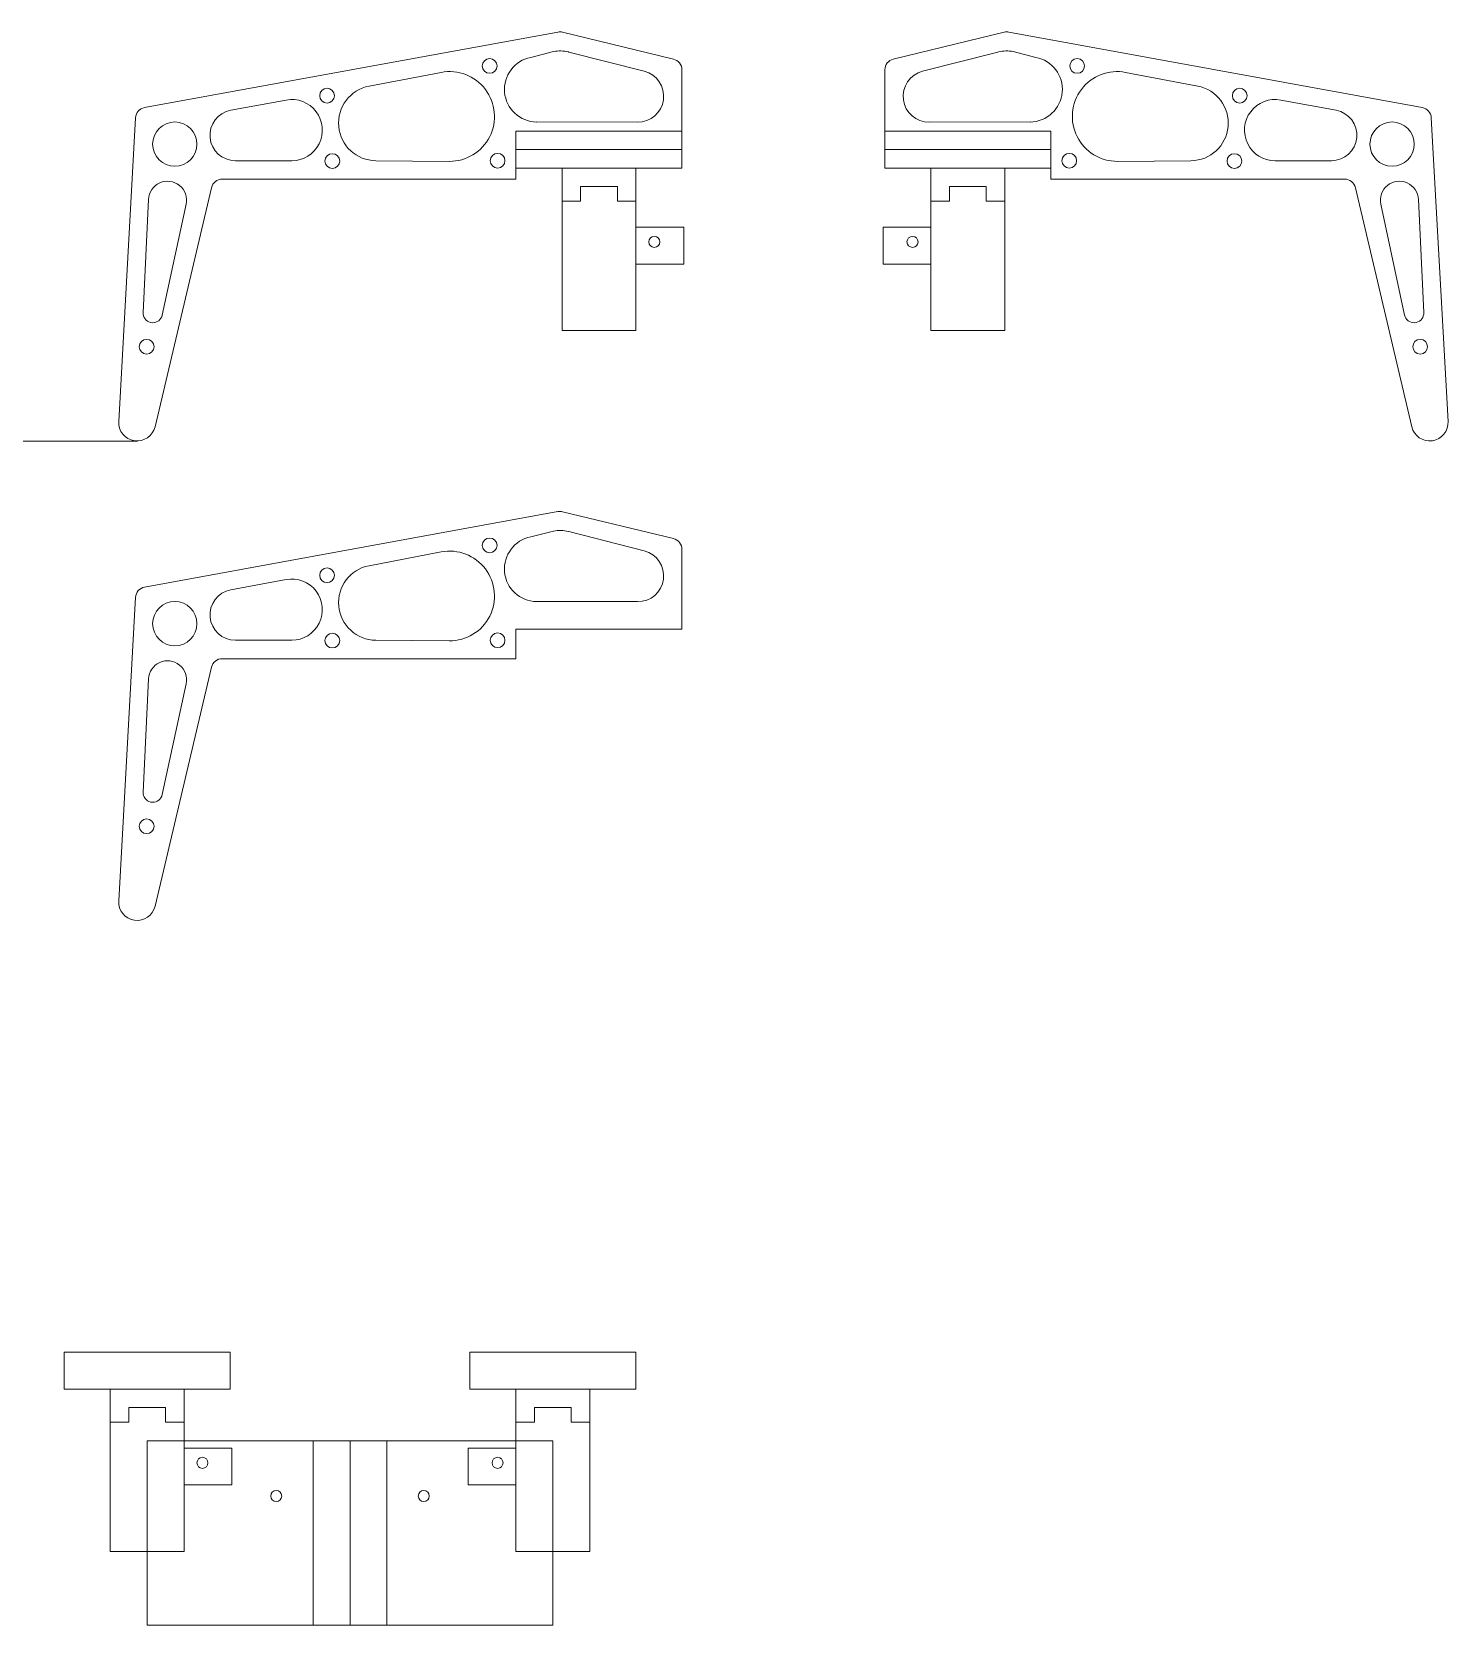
# Model space of a CAD drawing. Header units: millimetres. Extents: x 28 to 1013, y -520 to 323.
# Drawn here: x 628.8 to 1012.7, y -520 to -88.1 of the extents above; entities that cross this region are included whole.
import ezdxf

# ---------------------------------------------------------------- set-up
doc = ezdxf.new("R2010")
doc.units = ezdxf.units.MM
for name, color, linetype, lineweight, true_color in [('help', 6, 'CONTINUOUS', 0, 0xff00ff), ('leg', 7, 'CONTINUOUS', 0, 0x000000), ('main plate', 7, 'CONTINUOUS', 0, 0x000000)]:
    doc.layers.add(name, color=color, linetype=linetype, lineweight=lineweight, true_color=true_color)

msp = doc.modelspace()

# ---------------------------------------------------------------- linework, layer by layer
at = {"layer": 'help'}
for p, q in [((760, -115), (805, -115)), ((760, -115), (760, -125)), ((796.5, -115), (768.5, -115)), ((805, -115), (805, -125)), ((860, -115), (905, -115)), ((860, -115), (860, -125)), ((896.5, -115), (868.5, -115)), ((905, -115), (905, -125)), ((760, -125), (805, -125)), ((768.5, -125), (796.5, -125)), ((772.5, -125), (792.5, -125)), ((772.5, -125), (772.5, -169)), ((792.5, -169), (792.5, -125)), ((860, -125), (905, -125)), ((868.5, -125), (896.5, -125)), ((872.5, -125), (892.5, -125)), ((872.5, -169), (872.5, -125)), ((892.5, -125), (892.5, -169)), ((777.5, -134), (777.5, -130)), ((777.5, -130), (787.5, -130)), ((787.5, -130), (787.5, -134)), ((887.5, -130), (877.5, -130)), ((877.5, -130), (877.5, -134)), ((887.5, -134), (887.5, -130)), ((772.5, -134), (776.5, -134)), ((776.5, -134), (777.5, -134)), ((787.5, -134), (792.5, -134)), ((877.5, -134), (872.5, -134)), ((888.5, -134), (887.5, -134)), ((892.5, -134), (888.5, -134)), ((792.5, -141), (805.5, -141)), ((805.5, -141), (805.5, -151)), ((872.5, -141), (859.5, -141)), ((859.5, -141), (859.5, -151)), ((795.5, -151), (792.5, -151)), ((805.5, -151), (795.5, -151)), ((859.5, -151), (869.5, -151)), ((869.5, -151), (872.5, -151)), ((772.5, -169), (792.5, -169)), ((892.5, -169), (872.5, -169)), ((657.3, -199), (307.3, -199)), ((637.5, -446), (682.5, -446)), ((637.5, -446), (637.5, -456)), ((674, -446), (646, -446)), ((682.5, -446), (682.5, -456)), ((747.5, -446), (792.5, -446)), ((747.5, -446), (747.5, -456)), ((784, -446), (756, -446)), ((792.5, -446), (792.5, -456)), ((637.5, -456), (682.5, -456)), ((646, -456), (674, -456)), ((650, -456), (670, -456)), ((650, -456), (650, -500)), ((670, -500), (670, -456)), ((747.5, -456), (792.5, -456)), ((756, -456), (784, -456)), ((760, -456), (780, -456)), ((760, -500), (760, -456)), ((780, -456), (780, -500)), ((655, -465), (655, -461)), ((655, -461), (665, -461)), ((665, -461), (665, -465)), ((775, -461), (765, -461)), ((765, -461), (765, -465)), ((775, -465), (775, -461)), ((650, -465), (654, -465)), ((654, -465), (655, -465)), ((665, -465), (670, -465)), ((765, -465), (760, -465)), ((776, -465), (775, -465)), ((780, -465), (776, -465)), ((670, -472), (683, -472)), ((683, -472), (683, -482)), ((760, -472), (747, -472)), ((747, -472), (747, -482)), ((673, -482), (670, -482)), ((683, -482), (673, -482)), ((747, -482), (757, -482)), ((757, -482), (760, -482)), ((650, -500), (670, -500)), ((780, -500), (760, -500))]:
    msp.add_line(p, q, dxfattribs=at)
for centre in [(797.5, -145), (867.5, -145), (675, -476), (755, -476)]:
    msp.add_circle(centre, 1.5, dxfattribs=at)
at = {"layer": 'leg'}
for p, q in [((659.33, -108.58), (771.37, -88.11)), ((772.62, -88.15), (802.71, -95.44)), ((892.38, -88.15), (862.29, -95.44)), ((1005.67, -108.58), (893.63, -88.11)), ((770.19, -93.42), (764.04, -94.97)), ((774.2, -93.5), (774.34, -93.54)), ((794.77, -98.74), (774.34, -93.54)), ((870.23, -98.74), (890.66, -93.54)), ((890.8, -93.5), (890.66, -93.54)), ((894.81, -93.42), (900.96, -94.97)), ((739.72, -99.05), (720.19, -102.78)), ((805, -98.36), (805, -120)), ((860, -98.36), (860, -120)), ((925.28, -99.05), (944.81, -102.78)), ((697.68, -106.54), (682.67, -109.33)), ((967.32, -106.54), (982.33, -109.33)), ((652.3, -193.68), (656.87, -111.36)), ((1012.7, -193.68), (1008.13, -111.36)), ((792.95, -112.53), (765.6, -112.5)), ((872.05, -112.53), (899.4, -112.5)), ((805, -120), (760, -120)), ((760, -120), (760, -128)), ((860, -120), (905, -120)), ((905, -120), (905, -128)), ((699.2, -123), (683.93, -123)), ((741.9, -123.17), (722.02, -123)), ((923.1, -123.17), (942.98, -123)), ((965.8, -123), (981.07, -123)), ((760, -128), (680.37, -128)), ((905, -128), (984.63, -128)), ((660.36, -133.48), (658.9, -164.16)), ((662.16, -195.1), (677.45, -130.31)), ((1002.84, -195.1), (987.55, -130.31)), ((1004.64, -133.48), (1006.1, -164.16)), ((670.56, -134.8), (664.1, -164.84)), ((994.44, -134.8), (1000.9, -164.84)), ((658.92, -164.59), (658.9, -164.16)), ((1006.08, -164.59), (1006.1, -164.16)), ((659.33, -238.58), (771.37, -218.11)), ((772.62, -218.15), (802.71, -225.44)), ((770.19, -223.42), (764.04, -224.97)), ((774.2, -223.5), (774.34, -223.54)), ((794.77, -228.74), (774.34, -223.54)), ((805, -228.36), (805, -250)), ((739.72, -229.05), (720.19, -232.78)), ((697.68, -236.54), (682.67, -239.33)), ((652.3, -323.68), (656.87, -241.36)), ((792.95, -242.53), (765.6, -242.5)), ((805, -250), (760, -250)), ((760, -250), (760, -258)), ((699.2, -253), (683.93, -253)), ((741.9, -253.17), (722.02, -253)), ((760, -258), (680.37, -258)), ((660.36, -263.48), (658.9, -294.16)), ((662.16, -325.1), (677.45, -260.31)), ((670.56, -264.8), (664.1, -294.84)), ((658.92, -294.59), (658.9, -294.16))]:
    msp.add_line(p, q, dxfattribs=at)
for centre, radius in [((752.86, -97.29), 2), ((912.14, -97.29), 2), ((708.79, -105.37), 2), ((956.21, -105.37), 2), ((667.5, -118.5), 6), ((997.5, -118.5), 6), ((710.22, -123.09), 2), ((755, -123), 2), ((910, -123), 2), ((954.78, -123.09), 2), ((659.87, -173.43), 2), ((1005.13, -173.43), 2), ((752.86, -227.29), 2), ((708.79, -235.37), 2), ((667.5, -248.5), 6), ((710.22, -253.09), 2), ((755, -253), 2), ((659.87, -303.43), 2)]:
    msp.add_circle(centre, radius, dxfattribs=at)
for centre, radius, start, end in [((771.91, -91.07), 3, 76.373, 100.3487), ((893.09, -91.07), 3, 79.6513, 103.627), ((765.72, -103.66), 8.85, 100.9581, 269.2015), ((772, -102.75), 9.51, 76.6175, 100.9581), ((893, -102.75), 9.51, 79.0419, 103.3825), ((899.28, -103.66), 8.85, 270.7985, 79.0419), ((742, -111), 12.17, 269.5247, 100.8123), ((793.04, -105.53), 7, 269.2015, 75.7124), ((802, -98.36), 3, 360, 76.373), ((863, -98.36), 3, 103.627, 180), ((871.96, -105.53), 7, 104.2876, 270.7985), ((923, -111), 12.17, 79.1877, 270.4753), ((722.1, -112.8), 10.2, 100.8123, 269.5247), ((942.9, -112.8), 10.2, 270.4753, 79.1877), ((699.2, -114.7), 8.3, 270.0056, 100.5382), ((965.8, -114.7), 8.3, 79.4618, 269.9944), ((659.86, -111.53), 3, 100.3487, 176.8225), ((683.93, -116.11), 6.89, 100.5382, 270.0056), ((981.07, -116.11), 6.89, 269.9944, 79.4618), ((1005.14, -111.53), 3, 3.1775, 79.6513), ((665.51, -133.72), 5.16, 347.8622, 177.275), ((680.37, -131), 3, 90, 166.7161), ((984.63, -131), 3, 13.2839, 90), ((999.49, -133.72), 5.16, 2.725, 192.1378), ((661.53, -164.29), 2.63, 186.7634, 347.8622), ((1003.47, -164.29), 2.63, 192.1378, 353.2366), ((657.29, -193.95), 5, 176.8225, 346.7161), ((1007.71, -193.95), 5, 193.2839, 3.1775), ((771.91, -221.07), 3, 76.373, 100.3487), ((772, -232.75), 9.51, 76.6175, 100.9581), ((742, -241), 12.17, 269.5247, 100.8123), ((765.72, -233.66), 8.85, 100.9581, 269.2015), ((793.04, -235.53), 7, 269.2015, 75.7124), ((802, -228.36), 3, 360, 76.373), ((722.1, -242.8), 10.2, 100.8123, 269.5247), ((699.2, -244.7), 8.3, 270.0056, 100.5382), ((659.86, -241.53), 3, 100.3487, 176.8225), ((683.93, -246.11), 6.89, 100.5382, 270.0056), ((665.51, -263.72), 5.16, 347.8622, 177.275), ((680.37, -261), 3, 90, 166.7161), ((661.53, -294.29), 2.63, 186.7634, 347.8622), ((657.29, -323.95), 5, 176.8225, 346.7161)]:
    msp.add_arc(centre, radius, start, end, dxfattribs=at)
at = {"layer": 'main plate'}
for p, q in [((660, -520), (660, -470)), ((660, -470), (770, -470)), ((705, -470), (705, -520)), ((715, -470), (715, -520)), ((725, -470), (725, -520)), ((770, -470), (770, -520)), ((770, -520), (660, -520))]:
    msp.add_line(p, q, dxfattribs=at)
for centre in [(675, -476), (755, -476), (695, -485), (735, -485)]:
    msp.add_circle(centre, 1.5, dxfattribs=at)

doc.saveas('drawing.dxf')
